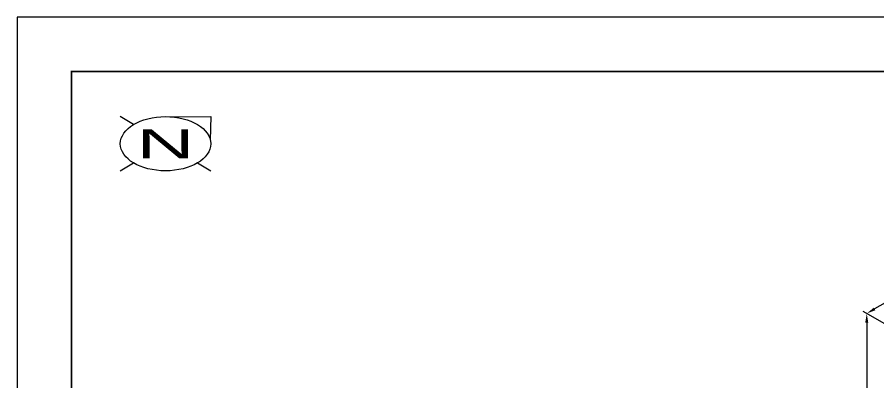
# Model space of a CAD drawing. Header units: millimetres. Extents: x 0 to 594, y 0 to 420.
# Drawn here: x 0 to 238.2, y 318.9 to 420 of the extents above; entities that cross this region are included whole.
import ezdxf
from ezdxf.enums import TextEntityAlignment as Align

# ---------------------------------------------------------------- set-up
doc = ezdxf.new("R2010")
doc.units = ezdxf.units.MM
doc.header["$LTSCALE"] = 0.25
doc.layers.add('치수', color=1, linetype='Continuous')
doc.styles.add('AdskIsoMetric', font='arial.ttf', dxfattribs={"width": 0.8, "height": 2.5})
doc.styles.add('AdskIsoMetric-30', font='arial.ttf', dxfattribs={"width": 0.8, "height": 2.5})
doc.styles.add('AdskIsoMetric30', font='arial.ttf', dxfattribs={"width": 0.8, "oblique": 30, "height": 2.5})
doc.styles.get("Standard").update_dxf_attribs({"font": 'arial.ttf'})
doc.dimstyles.new('AdskIsoMetric', dxfattribs={"dimtxt": 2.5, "dimasz": 2.5, "dimexe": 1, "dimexo": 2, "dimgap": 0.8, "dimtad": 1, "dimdec": 0, "dimrnd": 1, "dimzin": 0, "dimdsep": 46, "dimtxsty": 'AdskIsoMetric', "dimcen": 0, "dimclrt": 7, "dimadec": 0, "dimazin": 0, "dimtfac": 1, "dimtdec": 0, "dimtmove": 1, "dimatfit": 3, "dimfxl": 0, "dimfrac": 2, "dimtolj": 1, "dimtzin": 0, "dimarcsym": 0})

# ---------------------------------------------------------------- blocks, each defined once
blk = doc.blocks.new('*D65')
at = {"layer": 'Defpoints', "color": 0}
for p in [(247.87, 330.56), (234.88, 231.04), (247.87, 223.54)]:
    blk.add_point(p, dxfattribs=at)
at = {"layer": '치수', "color": 0, "lineweight": -2}
for p, q in [((245.87, 331.71), (233.88, 338.64)), ((234.88, 335.56), (234.88, 233.54)), ((245.87, 224.69), (233.88, 231.61))]:
    blk.add_line(p, q, dxfattribs=at)
at = {"layer": '치수', "color": 0}
for points in [[(234.47, 335.56), (235.3, 335.56), (234.88, 338.06)], [(234.47, 233.54), (235.3, 233.54), (234.88, 231.04)]]:
    blk.add_solid(points, dxfattribs=at)
at = {"layer": '치수', "color": 7, "insert": (232.62, 282.05), "char_height": 2.5, "attachment_point": 5, "rotation": 270, "style": 'AdskIsoMetric30'}
blk.add_mtext('\\A1;5957', dxfattribs=at)
blk = doc.blocks.new('*D66')
at = {"layer": 'Defpoints', "color": 0}
for p in [(337.84, 382.5), (234.88, 338.06), (247.87, 330.56)]:
    blk.add_point(p, dxfattribs=at)
at = {"layer": '치수', "color": 0, "lineweight": -2}
for p, q in [((322.68, 388.75), (237.05, 339.31)), ((335.84, 383.65), (323.85, 390.58)), ((245.87, 331.71), (233.88, 338.64))]:
    blk.add_line(p, q, dxfattribs=at)
at = {"layer": '치수', "color": 0}
for points in [[(322.48, 389.11), (322.89, 388.39), (324.85, 390)], [(236.84, 339.67), (237.26, 338.95), (234.88, 338.06)]]:
    blk.add_solid(points, dxfattribs=at)
at = {"layer": '치수', "color": 7, "insert": (277.6, 365.34), "char_height": 2.5, "attachment_point": 5, "rotation": 30.0001, "style": 'AdskIsoMetric-30'}
blk.add_mtext('\\A1;5542', dxfattribs=at)

msp = doc.modelspace()

# ---------------------------------------------------------------- linework, layer by layer
at = {"color": 0, "linetype": 'ByBlock', "lineweight": 25}
for p, q in [((32.1612, 390.3033), (28.5, 392.5)), ((42, 392.476), (53.5, 392.5)), ((53.5, 392.5), (53.3884, 386)), ((28.5, 377.5), (32.1612, 379.6967)), ((49.8388, 379.6967), (53.5, 377.5))]:
    msp.add_line(p, q, dxfattribs=at)
at = {"color": 0, "linetype": 'ByBlock', "lineweight": -2}
msp.add_line((41, 385), (41, 385), dxfattribs=at)
msp.add_line((41, 385), (41, 385), dxfattribs=at)
msp.add_line((41, 385), (41, 385), dxfattribs=at)
msp.add_line((41, 385), (41, 385), dxfattribs=at)
msp.add_line((41, 385), (41, 385), dxfattribs=at)
msp.add_lwpolyline([(0, 0), (594, 0), (594, 420), (0, 420)], close=True)
at = {"const_width": 0.5}
msp.add_lwpolyline([(15, 15), (579, 15), (579, 405), (15, 405)], close=True, dxfattribs=at)
at = {"color": 0, "linetype": 'ByBlock', "lineweight": 25}
msp.add_ellipse((41, 385), major_axis=(12.5, 0), ratio=0.6, dxfattribs=at)

# ---------------------------------------------------------------- texts
at = {"color": 0, "linetype": 'ByBlock', "lineweight": 40, "width": 2}
msp.add_text('N', height=8, dxfattribs=at).set_placement((41, 385), align=Align.MIDDLE_CENTER)

# ---------------------------------------------------------------- dimensions: what is measured, and where the dimension line sits
at = {"layer": '치수'}
for base, p1, p2, angle, text, override, picture, middle in [((234.8843, 338.0582), (337.8404, 382.5001), (247.8747, 330.5582), 210.000073, '5542', {"dimtad": 0, "dimlfac": 53.351399, "dimtxsty": 'AdskIsoMetric-30', "dimse1": 0, "dimse2": 0, "dimsd1": 0, "dimsd2": 0, "dimtmove": 1}, '*D66', (277.6009, 365.3376)), ((234.8843, 231.0376), (247.8747, 330.5582), (247.8747, 223.5376), 270.000001, '5957', {"dimtad": 0, "dimlfac": 55.657647, "dimtxsty": 'AdskIsoMetric30', "dimse1": 0, "dimse2": 0, "dimsd1": 0, "dimsd2": 0, "dimtmove": 1}, '*D65', (232.618, 282.0463))]:
    dim = msp.add_linear_dim(base=base, p1=p1, p2=p2, angle=angle, text=text, dimstyle='AdskIsoMetric', override=override, dxfattribs=at)
    dim.commit()
    dim.dimension.update_dxf_attribs({"geometry": picture, "text_midpoint": middle, "dimtype": 160})

doc.saveas('drawing.dxf')
